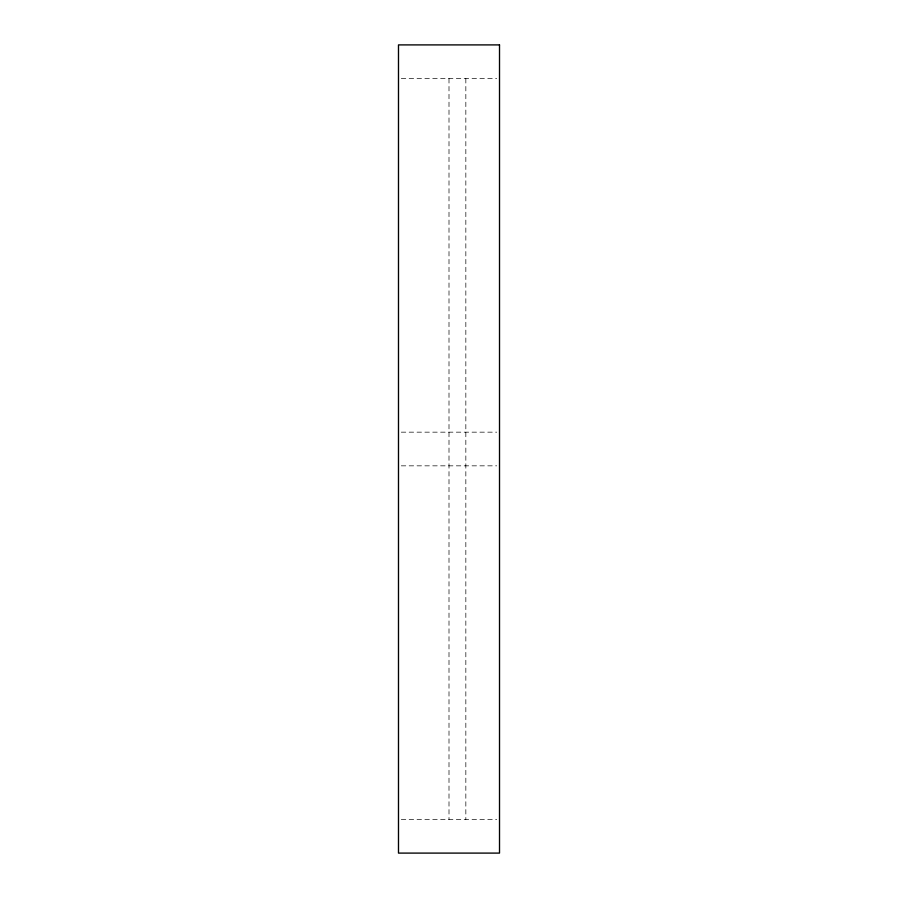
<?xml version="1.0" encoding="UTF-8"?>
<svg xmlns="http://www.w3.org/2000/svg" width="898" height="898" viewBox="0 0 898 898"><rect width="100%" height="100%" fill="white"/><g stroke="black" fill="none" stroke-linecap="round" stroke-linejoin="round"><path stroke-width="0.67" stroke-dasharray="4.49 3.37" d="M401.294 78.575L496.706 78.575M401.294 432.163L496.706 432.163M401.294 465.838L496.706 465.838M401.294 819.425L496.706 819.425M465.838 78.575L465.838 819.425M449 78.575L449 819.425"/><path stroke-width="1.35" d="M499.513 44.9L398.488 44.9L398.488 853.1L499.513 853.1L499.513 44.9"/></g></svg>
